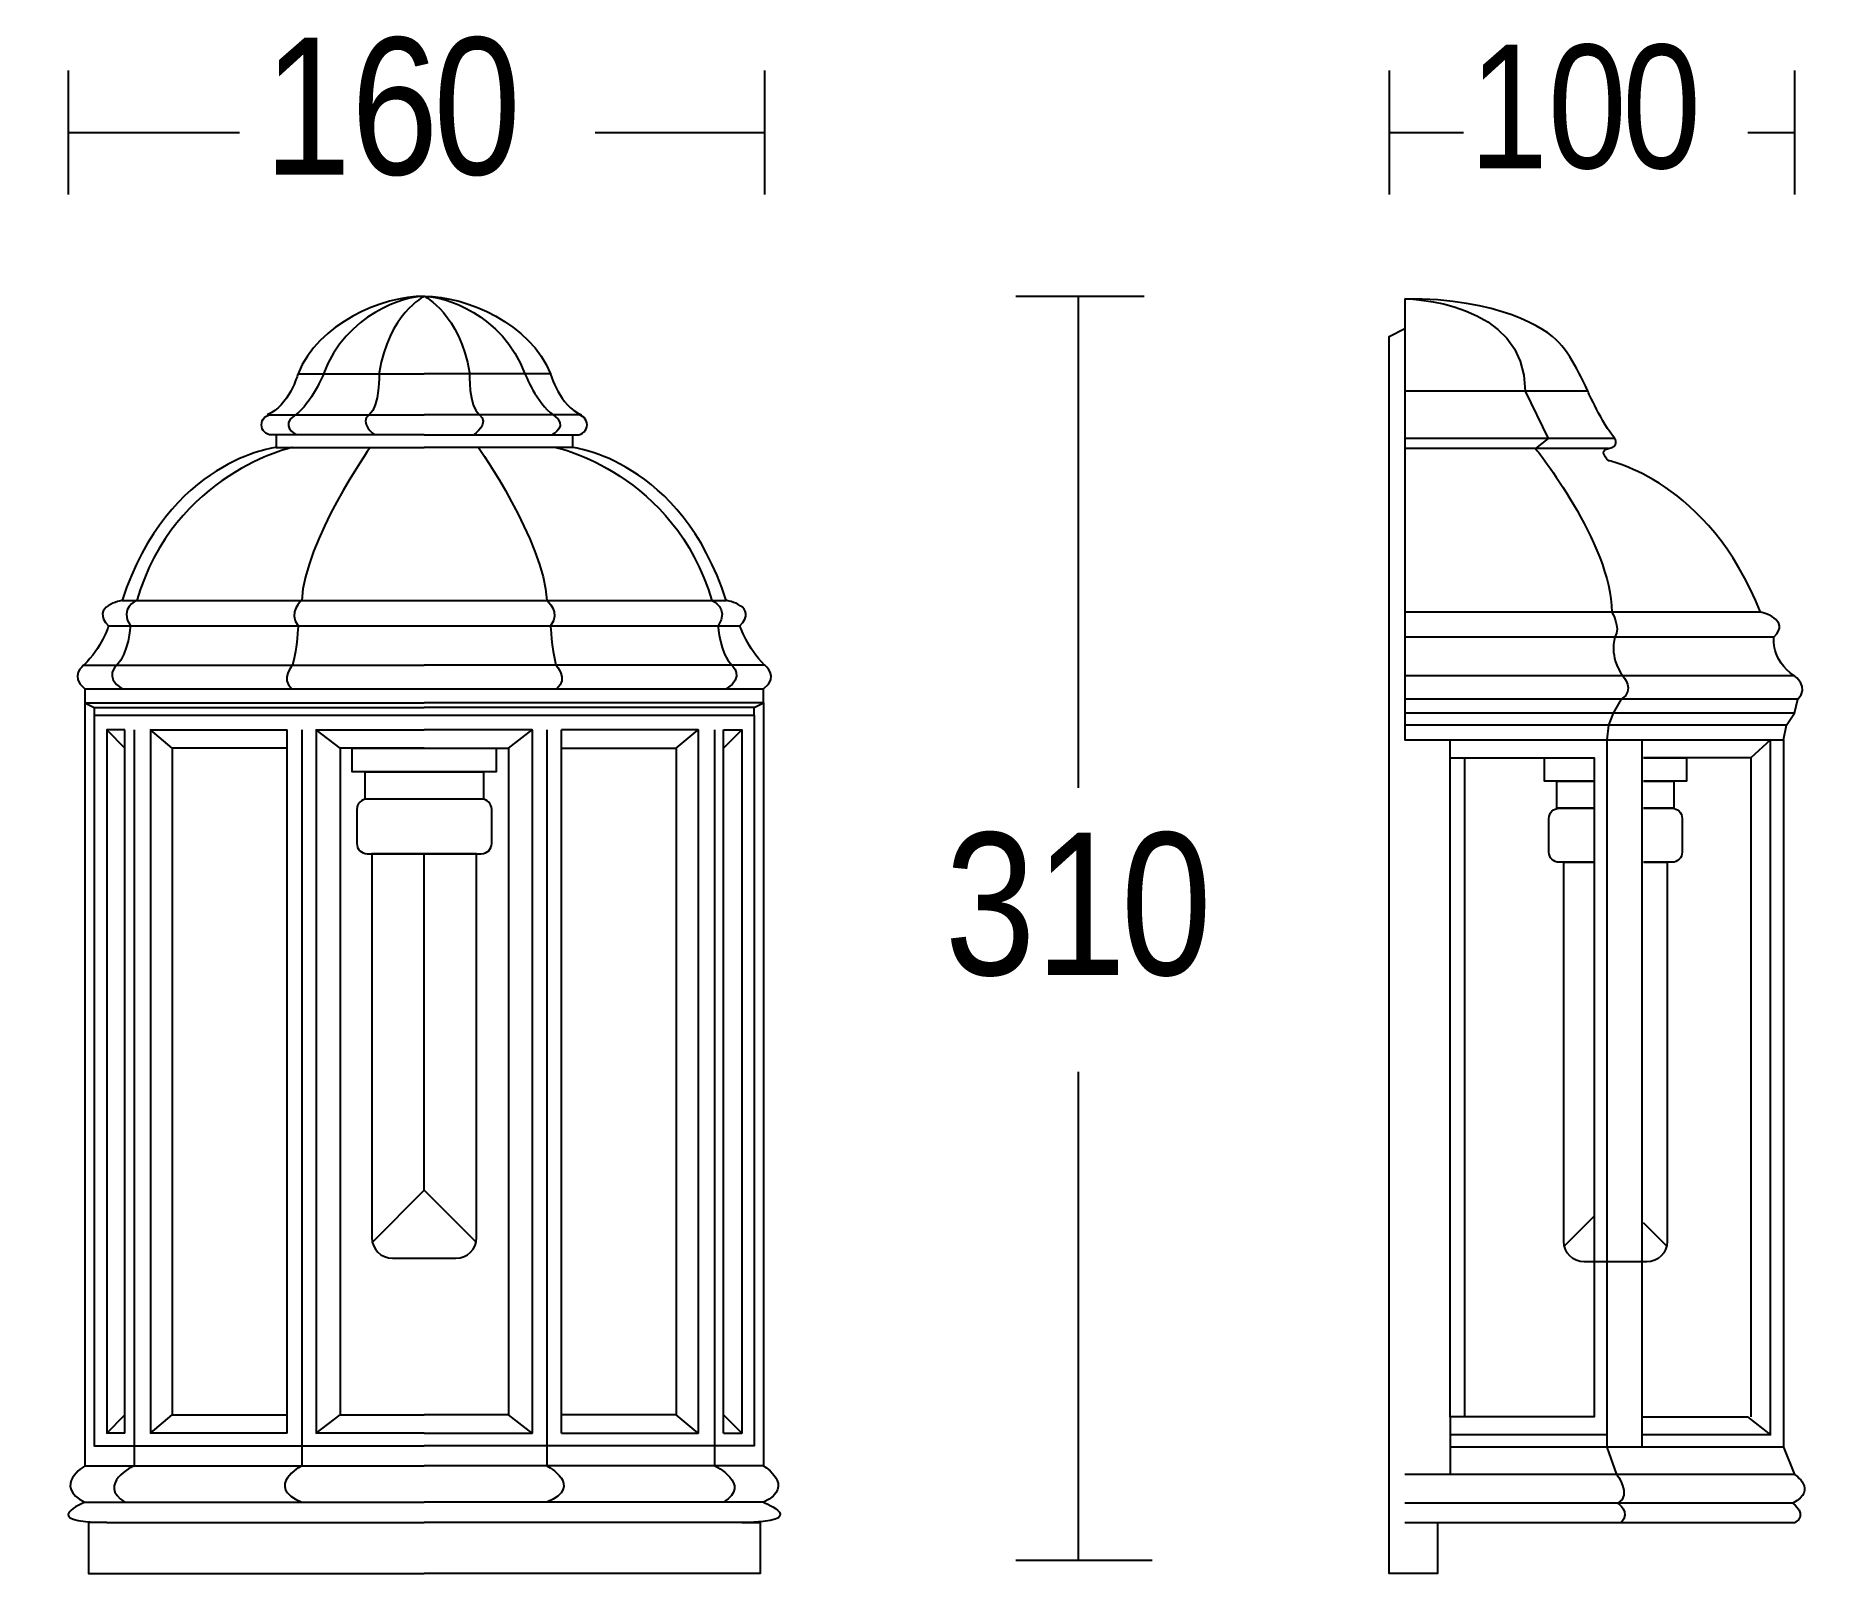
# Model space of a CAD drawing. Extents: x -4 to 237, y 0 to 208.
import ezdxf

# ---------------------------------------------------------------- set-up
doc = ezdxf.new("R2010")
doc.units = 0
doc.layers.add('LIVELLO_1', color=160, linetype='Continuous')
doc.styles.add('STD', font='txt')

# ---------------------------------------------------------------- blocks, each defined once
blk = doc.blocks.new('AI9-BLK1')
at = {"layer": 'LIVELLO_1', "color": 7}
for p, q in [((-117.22, 98.09), (-117.22, 81.31)), ((-23.21, 98.09), (-23.21, 81.31)), ((61.12, 98.09), (61.12, 81.31)), ((115.85, 98.09), (115.85, 81.31)), ((-94.1, 89.65), (-117.22, 89.65)), ((-23.21, 89.65), (-46.08, 89.65)), ((71.16, 89.65), (61.12, 89.65)), ((115.85, 89.65), (109.56, 89.65)), ((10.72, 67.58), (28.05, 67.58)), ((19.15, 67.58), (19.15, 1.2)), ((87.95, 54.75), (63.26, 54.75)), ((91.6, 48.39), (63.26, 48.39)), ((90.74, 47.04), (63.26, 47.04)), ((111.24, 24.94), (63.26, 24.94)), ((113.06, 21.54), (63.26, 21.54)), ((115.85, 16.31), (63.26, 16.31)), ((-114.98, 12.69), (-69.15, 12.69)), ((-113.7, 12.05), (-69.15, 12.05)), ((-23.33, 12.69), (-69.15, 12.69)), ((-24.6, 12.05), (-69.15, 12.05)), ((116.28, 13.15), (63.26, 13.15)), ((115.85, 11.3), (63.26, 11.3)), ((114.78, 9.66), (63.26, 9.66)), ((-112.03, 9.03), (-112.03, -85.95)), ((-109.56, -85.95), (-109.56, 9.03)), ((-108.34, 9.03), (-108.34, -90.37)), ((-106.13, 9.03), (-106.13, -85.95)), ((-87.67, -85.95), (-87.67, 9.03)), ((-83.73, 9.03), (-83.73, -85.95)), ((-54.57, 9.03), (-54.57, -85.95)), ((-50.63, -85.95), (-50.63, 9.03)), ((-32.19, 9.03), (-32.19, -85.95)), ((-29.97, 9.03), (-29.97, -90.37)), ((-28.74, -85.95), (-28.74, 9.03)), ((-26.28, 9.03), (-26.28, -85.95)), ((69.38, 5.25), (69.38, 7.68)), ((95.25, 7.68), (95.25, -87.87)), ((-103.17, 6.56), (-103.17, -83.48)), ((-80.53, 6.56), (-80.53, -83.48)), ((-57.78, 6.56), (-57.78, -83.48)), ((-35.14, 6.56), (-35.14, -83.48)), ((71.31, 5.25), (71.31, -83.74)), ((109.95, 5.25), (109.95, -83.74)), ((19.15, -37.17), (19.15, -103.09)), ((84.82, -60.64), (88.81, -56.65)), ((98.55, -60.64), (95.46, -57.55)), ((69.38, -83.74), (69.38, -91.52)), ((90.52, -86.17), (69.38, -86.17)), ((112.63, -86.17), (95.25, -86.17)), ((114.35, -87.87), (69.38, -87.87)), ((115.85, -91.52), (63.26, -91.52)), ((-114.98, -95.29), (-69.15, -95.29)), ((-23.33, -95.29), (-69.15, -95.29)), ((115.64, -95.41), (63.26, -95.41)), ((-112.03, -98), (-69.15, -98)), ((-26.28, -98), (-69.15, -98)), ((10.72, -103.09), (29.13, -103.09))]:
    blk.add_line(p, q, dxfattribs=at)
for points in [[(67.67, -98.08), (67.67, -104.89), (61.12, -104.89), (61.12, 62.15), (63.26, 63.22)], [(-86.19, 57.12), (-82.75, 57.12), (-75.25, 57.12), (-69.15, 57.12)], [(-52.11, 57.12), (-55.56, 57.12), (-63.06, 57.12), (-69.15, 57.12)], [(-89.14, 48.85), (-89.14, 47.16), (-69.15, 47.16)], [(-49.16, 48.85), (-49.16, 47.16), (-69.15, 47.16)], [(-109.94, 26.5), (-85.7, 26.5), (-69.15, 26.5), (-52.6, 26.5), (-28.37, 26.5)], [(-111.78, 23.05), (-86.19, 23.05), (-69.15, 23.05), (-52.11, 23.05), (-26.53, 23.05)], [(-115.1, 17.76), (-86.93, 17.76), (-69.15, 17.76)], [(-23.21, 17.76), (-51.37, 17.76), (-69.15, 17.76)], [(-114.98, 14.56), (-114.98, 12.69), (-113.7, 12.05), (-113.7, 11.03), (-69.15, 11.03), (-24.6, 11.03), (-24.6, 12.05), (-23.33, 12.69), (-23.33, 14.56)], [(-114.98, 12.69), (-114.98, -90.37), (-69.15, -90.37)], [(-23.33, 12.69), (-23.33, -90.37), (-69.15, -90.37)], [(-113.7, 11.03), (-113.7, -87.66), (-69.15, -87.66)], [(-24.6, 11.03), (-24.6, -87.66), (-69.15, -87.66)], [(-109.56, 9.03), (-112.03, 9.03), (-109.56, 6.56)], [(-87.67, 6.56), (-103.17, 6.56), (-106.13, 9.03), (-87.67, 9.03)], [(-69.15, 6.56), (-80.53, 6.56), (-83.73, 9.03), (-69.15, 9.03)], [(-69.15, 6.56), (-57.78, 6.56), (-54.57, 9.03), (-69.15, 9.03)], [(-50.63, 6.56), (-35.14, 6.56), (-32.19, 9.03), (-50.63, 9.03)], [(-28.74, 9.03), (-26.28, 9.03), (-28.74, 6.56)], [(95.25, -83.74), (109.52, -83.74), (112.63, -86.17), (112.63, 7.68), (109.95, 5.25), (95.46, 5.25)], [(88.62, 2.09), (82.08, 2.09), (82.08, 5.25), (88.81, 5.25)], [(95.46, 5.25), (101.29, 5.25), (101.29, 2.09), (95.46, 2.09)], [(88.62, -1.56), (83.78, -1.56), (83.78, 2.09), (88.8, 2.09)], [(95.46, 2.09), (99.58, 2.09), (99.58, -1.56), (95.46, -1.56)], [(-76.1, -60.11), (-69.15, -53.16), (-69.15, -7.71)], [(-62.2, -60.11), (-69.15, -53.16), (-69.15, -7.71)], [(-109.56, -85.95), (-112.03, -85.95), (-109.56, -83.48)], [(-87.67, -85.95), (-106.13, -85.95), (-103.17, -83.48), (-87.67, -83.48)], [(-69.15, -85.95), (-83.73, -85.95), (-80.53, -83.48), (-69.15, -83.48)], [(-69.15, -85.95), (-54.57, -85.95), (-57.78, -83.48), (-69.15, -83.48)], [(-50.63, -85.95), (-32.19, -85.95), (-35.14, -83.48), (-50.63, -83.48)], [(-28.74, -85.95), (-26.28, -85.95), (-28.74, -83.48)]]:
    blk.add_lwpolyline(points, dxfattribs=at)
for points in [[(-78.87, 6.56), (-59.44, 6.56), (-59.44, 3.37), (-78.87, 3.37)], [(69.38, 5.25), (88.81, 5.25), (88.81, -83.74), (69.38, -83.74)], [(-77.15, 3.37), (-61.16, 3.37), (-61.16, -0.32), (-77.15, -0.32)]]:
    blk.add_lwpolyline(points, close=True, dxfattribs=at)
for points, knots in [([(-69.15, 67.58), (-74.88, 67.58), (-83.49, 63.89), (-86.19, 57.12), (-86.19, 57.12), (-87.43, 52.69), (-90.37, 51.59)], [0, 0, 0, 0, 1, 1, 1, 2, 2, 2, 2]), ([(-69.15, 67.58), (-71.8, 67.58), (-79.67, 65.24), (-82.75, 57.12), (-82.75, 57.12), (-84.35, 53.07), (-86.56, 51.59), (-88.78, 50.11), (-86.44, 48.88), (-86.44, 48.88)], [0, 0, 0, 0, 1, 1, 1, 2, 2, 2, 3, 3, 3, 3]), ([(-69.15, 67.58), (-69.15, 67.58), (-74.01, 65.12), (-75.25, 57.25), (-75.25, 57.25), (-75.12, 52.69), (-76.59, 51.59), (-78.07, 50.48), (-75.86, 48.88), (-75.86, 48.88)], [0, 0, 0, 0, 1, 1, 1, 2, 2, 2, 3, 3, 3, 3]), ([(-69.15, 67.58), (-69.15, 67.58), (-64.29, 65.12), (-63.06, 57.25), (-63.06, 57.25), (-63.18, 52.69), (-61.71, 51.59), (-60.23, 50.48), (-62.45, 48.88), (-62.45, 48.88)], [0, 0, 0, 0, 1, 1, 1, 2, 2, 2, 3, 3, 3, 3]), ([(-69.15, 67.58), (-63.43, 67.58), (-54.82, 63.89), (-52.11, 57.12), (-52.11, 57.12), (-50.89, 52.69), (-47.93, 51.59)], [0, 0, 0, 0, 1, 1, 1, 2, 2, 2, 2]), ([(-69.15, 67.58), (-66.51, 67.58), (-58.63, 65.24), (-55.56, 57.12), (-55.56, 57.12), (-53.96, 53.07), (-51.75, 51.59), (-49.53, 50.11), (-51.87, 48.88), (-51.87, 48.88)], [0, 0, 0, 0, 1, 1, 1, 2, 2, 2, 3, 3, 3, 3]), ([(63.26, 67.25), (63.26, 67.25), (79.68, 67.08), (79.47, 54.75), (79.47, 54.75), (82.58, 48.39), (82.58, 48.39), (82.58, 48.39), (80.87, 47.04), (80.87, 47.04), (80.87, 47.04), (91.17, 34.2), (91.17, 24.94), (91.17, 24.94), (92.45, 22.88), (91.6, 21.54), (91.6, 21.54), (90.74, 18.87), (92.67, 16.31), (92.67, 16.31), (94.39, 14.37), (92.45, 13.15), (92.45, 13.15), (91.38, 11.3), (91.38, 11.3), (91.38, 11.3), (90.74, 9.66), (90.74, 9.66), (90.74, 9.66), (90.52, 7.68), (90.52, 7.68)], [0, 0, 0, 0, 1, 1, 1, 2, 2, 2, 3, 3, 3, 4, 4, 4, 5, 5, 5, 6, 6, 6, 7, 7, 7, 8, 8, 8, 9, 9, 9, 10, 10, 10, 10]), ([(63.26, 67.25), (75.92, 67.25), (82.17, 63.37), (84.1, 61.31), (86.02, 59.24), (87.95, 54.75), (87.95, 54.75), (87.95, 54.75), (89.88, 50.4), (91.6, 48.39), (91.6, 48.39), (92.24, 47.27), (90.74, 47.04), (89.24, 46.81), (90.74, 45.37), (90.74, 45.37), (90.74, 45.37), (104.26, 42.67), (111.24, 24.94), (111.24, 24.94), (115.53, 23.96), (113.06, 21.54), (113.06, 21.54), (112.63, 18.44), (115.85, 16.31), (115.85, 16.31), (118, 14.8), (116.28, 13.15), (116.28, 13.15), (115.85, 11.3), (115.85, 11.3), (115.85, 11.3), (114.78, 9.66), (114.78, 9.66), (114.78, 9.66), (114.35, 7.68), (114.35, 7.68), (114.35, 7.68), (63.26, 7.68), (63.26, 7.68), (63.26, 7.68), (63.26, 67.25), (63.26, 67.25)], [0, 0, 0, 0, 1, 1, 1, 2, 2, 2, 3, 3, 3, 4, 4, 4, 5, 5, 5, 6, 6, 6, 7, 7, 7, 8, 8, 8, 9, 9, 9, 10, 10, 10, 11, 11, 11, 12, 12, 12, 13, 13, 13, 14, 14, 14, 14]), ([(-69.15, 48.85), (-69.15, 48.85), (-89.76, 48.85), (-89.76, 48.85), (-90.51, 48.85), (-91.13, 49.47), (-91.13, 50.22), (-91.13, 50.98), (-90.51, 51.59), (-89.76, 51.59), (-89.76, 51.59), (-69.15, 51.59), (-69.15, 51.59)], [0, 0, 0, 0, 1, 1, 1, 2, 2, 2, 3, 3, 3, 4, 4, 4, 4]), ([(-69.15, 48.85), (-69.15, 48.85), (-48.54, 48.85), (-48.54, 48.85), (-47.79, 48.85), (-47.18, 49.47), (-47.18, 50.22), (-47.18, 50.98), (-47.79, 51.59), (-48.54, 51.59), (-48.54, 51.59), (-69.15, 51.59), (-69.15, 51.59)], [0, 0, 0, 0, 1, 1, 1, 2, 2, 2, 3, 3, 3, 4, 4, 4, 4]), ([(-89.14, 47.16), (-89.14, 47.16), (-103.78, 45.56), (-109.94, 26.5), (-109.94, 26.5), (-114.36, 25.76), (-111.78, 23.05), (-111.78, 23.05), (-112.76, 20.1), (-115.1, 17.76), (-115.1, 17.76), (-117.19, 16.28), (-114.98, 14.56), (-114.98, 14.56), (-87.55, 14.56), (-87.55, 14.56), (-87.55, 14.56), (-69.15, 14.56), (-69.15, 14.56), (-69.15, 14.56), (-50.76, 14.56), (-50.76, 14.56), (-50.76, 14.56), (-23.33, 14.56), (-23.33, 14.56), (-21.11, 16.28), (-23.21, 17.76), (-23.21, 17.76), (-25.54, 20.1), (-26.53, 23.05), (-26.53, 23.05), (-23.94, 25.76), (-28.37, 26.5), (-28.37, 26.5), (-34.52, 45.56), (-49.16, 47.16), (-49.16, 47.16)], [0, 0, 0, 0, 1, 1, 1, 2, 2, 2, 3, 3, 3, 4, 4, 4, 5, 5, 5, 6, 6, 6, 7, 7, 7, 8, 8, 8, 9, 9, 9, 10, 10, 10, 11, 11, 11, 12, 12, 12, 12]), ([(-86.93, 47.16), (-86.93, 47.16), (-102.92, 43.72), (-107.97, 26.5), (-107.97, 26.5), (-110.43, 25.51), (-108.83, 23.05), (-108.83, 23.05), (-109.08, 19.36), (-110.67, 17.76), (-110.67, 17.76), (-112.52, 16.16), (-109.94, 14.56)], [0, 0, 0, 0, 1, 1, 1, 2, 2, 2, 3, 3, 3, 4, 4, 4, 4]), ([(-76.47, 47.16), (-76.47, 47.16), (-85.33, 34.49), (-85.7, 26.5), (-85.7, 26.5), (-87.67, 24.9), (-86.19, 23.05), (-86.19, 23.05), (-86.31, 20.22), (-86.93, 17.76), (-86.93, 17.76), (-88.65, 15.91), (-87.05, 14.56)], [0, 0, 0, 0, 1, 1, 1, 2, 2, 2, 3, 3, 3, 4, 4, 4, 4]), ([(-61.83, 47.16), (-61.83, 47.16), (-52.98, 34.49), (-52.6, 26.5), (-52.6, 26.5), (-50.63, 24.9), (-52.11, 23.05), (-52.11, 23.05), (-51.99, 20.22), (-51.37, 17.76), (-51.37, 17.76), (-49.66, 15.91), (-51.25, 14.56)], [0, 0, 0, 0, 1, 1, 1, 2, 2, 2, 3, 3, 3, 4, 4, 4, 4]), ([(-51.37, 47.16), (-51.37, 47.16), (-35.38, 43.72), (-30.34, 26.5), (-30.34, 26.5), (-27.88, 25.51), (-29.48, 23.05), (-29.48, 23.05), (-29.24, 19.36), (-27.63, 17.76), (-27.63, 17.76), (-25.79, 16.16), (-28.37, 14.56)], [0, 0, 0, 0, 1, 1, 1, 2, 2, 2, 3, 3, 3, 4, 4, 4, 4]), ([(-85.7, 9.03), (-85.7, 9.03), (-85.7, -90.37), (-85.7, -90.37), (-85.7, -90.37), (-90.87, -93.08), (-85.7, -95.29)], [0, 0, 0, 0, 1, 1, 1, 2, 2, 2, 2]), ([(-52.6, 9.03), (-52.6, 9.03), (-52.6, -90.37), (-52.6, -90.37), (-52.6, -90.37), (-47.44, -93.08), (-52.6, -95.29)], [0, 0, 0, 0, 1, 1, 1, 2, 2, 2, 2]), ([(114.35, 7.68), (114.35, 7.68), (114.35, -87.87), (114.35, -87.87), (114.35, -87.87), (115.85, -91.52), (115.85, -91.52), (115.85, -91.52), (119.07, -93.61), (115.64, -95.41), (115.64, -95.41), (117.78, -97.03), (115.85, -98.08), (115.85, -98.08), (63.26, -98.08), (63.26, -98.08)], [0, 0, 0, 0, 1, 1, 1, 2, 2, 2, 3, 3, 3, 4, 4, 4, 5, 5, 5, 5]), ([(90.52, 7.68), (90.52, 7.68), (90.52, -87.87), (90.52, -87.87), (90.52, -87.87), (91.81, -91.52), (91.81, -91.52), (91.81, -91.52), (93.96, -94.25), (92.02, -95.41), (92.02, -95.41), (93.74, -96.6), (92.45, -98.08)], [0, 0, 0, 0, 1, 1, 1, 2, 2, 2, 3, 3, 3, 4, 4, 4, 4]), ([(-76.87, -0.32), (-76.87, -0.32), (-61.45, -0.32), (-61.45, -0.32), (-60.67, -0.32), (-60.05, -0.95), (-60.05, -1.72), (-60.05, -1.72), (-60.05, -6.31), (-60.05, -6.31), (-60.05, -7.08), (-60.67, -7.71), (-61.45, -7.71), (-61.45, -7.71), (-76.87, -7.71), (-76.87, -7.71), (-77.63, -7.71), (-78.26, -7.08), (-78.26, -6.31), (-78.26, -6.31), (-78.26, -1.72), (-78.26, -1.72), (-78.26, -0.95), (-77.63, -0.32), (-76.87, -0.32)], [0, 0, 0, 0, 1, 1, 1, 2, 2, 2, 3, 3, 3, 4, 4, 4, 5, 5, 5, 6, 6, 6, 7, 7, 7, 8, 8, 8, 8]), ([(88.84, -8.85), (88.84, -8.85), (84.07, -8.85), (84.07, -8.85), (83.3, -8.85), (82.69, -8.24), (82.69, -7.48), (82.69, -7.48), (82.69, -2.94), (82.69, -2.94), (82.69, -2.18), (83.3, -1.56), (84.07, -1.56), (84.07, -1.56), (88.8, -1.56), (88.8, -1.56)], [0, 0, 0, 0, 1, 1, 1, 2, 2, 2, 3, 3, 3, 4, 4, 4, 5, 5, 5, 5]), ([(95.46, -1.56), (95.46, -1.56), (99.31, -1.56), (99.31, -1.56), (100.07, -1.56), (100.68, -2.18), (100.68, -2.94), (100.68, -2.94), (100.68, -7.48), (100.68, -7.48), (100.68, -8.24), (100.07, -8.85), (99.31, -8.85), (99.31, -8.85), (95.46, -8.85), (95.46, -8.85)], [0, 0, 0, 0, 1, 1, 1, 2, 2, 2, 3, 3, 3, 4, 4, 4, 5, 5, 5, 5]), ([(-62.08, -7.71), (-62.08, -7.71), (-62.08, -59.54), (-62.08, -59.54), (-62.08, -61.08), (-63.33, -62.33), (-64.87, -62.33), (-64.87, -62.33), (-73.43, -62.33), (-73.43, -62.33), (-74.98, -62.33), (-76.23, -61.08), (-76.23, -59.54), (-76.23, -59.54), (-76.23, -7.71), (-76.23, -7.71), (-76.23, -7.71), (-62.08, -7.71), (-62.08, -7.71)], [0, 0, 0, 0, 1, 1, 1, 2, 2, 2, 3, 3, 3, 4, 4, 4, 5, 5, 5, 6, 6, 6, 6]), ([(95.49, -8.85), (95.49, -8.85), (98.67, -8.85), (98.67, -8.85), (98.67, -8.85), (98.67, -60.07), (98.67, -60.07), (98.67, -61.59), (97.44, -62.83), (95.92, -62.83), (95.92, -62.83), (87.45, -62.83), (87.45, -62.83), (85.93, -62.83), (84.7, -61.59), (84.7, -60.07), (84.7, -60.07), (84.7, -8.85), (84.7, -8.85), (84.7, -8.85), (88.8, -8.85), (88.8, -8.85)], [0, 0, 0, 0, 1, 1, 1, 2, 2, 2, 3, 3, 3, 4, 4, 4, 5, 5, 5, 6, 6, 6, 7, 7, 7, 7]), ([(-114.98, -90.37), (-114.98, -90.37), (-119.41, -93.08), (-114.98, -95.29), (-114.98, -95.29), (-121.62, -98), (-112.03, -98), (-112.03, -98), (-114.49, -98), (-114.49, -98), (-114.49, -98), (-114.49, -104.89), (-114.49, -104.89), (-114.49, -104.89), (-69.15, -104.89), (-69.15, -104.89)], [0, 0, 0, 0, 1, 1, 1, 2, 2, 2, 3, 3, 3, 4, 4, 4, 5, 5, 5, 5]), ([(-23.33, -90.37), (-23.33, -90.37), (-18.9, -93.08), (-23.33, -95.29), (-23.33, -95.29), (-16.68, -98), (-26.28, -98), (-26.28, -98), (-23.82, -98), (-23.82, -98), (-23.82, -98), (-23.82, -104.89), (-23.82, -104.89), (-23.82, -104.89), (-69.15, -104.89), (-69.15, -104.89)], [0, 0, 0, 0, 1, 1, 1, 2, 2, 2, 3, 3, 3, 4, 4, 4, 5, 5, 5, 5])]:
    blk.add_open_spline(points, degree=3, knots=knots, dxfattribs=at)
for points in [[(-108.34, -90.37), (-108.34, -90.37), (-113.5, -92.83), (-109.56, -95.29)], [(-29.97, -90.37), (-29.97, -90.37), (-24.8, -92.83), (-28.74, -95.29)]]:
    blk.add_open_spline(points, degree=3, dxfattribs=at)
at = {"layer": 'LIVELLO_1', "color": 7, "attachment_point": 1, "style": 'STD'}
for s, insert, char_height in [('\\fArial Narrow|b0|i0;\\H18.4824;\\C7;16', (-90.8, 102.5), 18.4824), ('\\fArial Narrow|b0|i0;\\H18.4824;\\C7;0', (-67.9, 102.5), 18.4824), ('\\fArial Narrow|b0|i0;\\H16.6642;\\C7;10', (71.95, 101.54), 16.6642), ('\\fArial Narrow|b0|i0;\\H16.6642;\\C7;0', (92.6, 101.54), 16.6642), ('\\fArial Narrow|b0|i0;\\H19.2063;\\C7;31', (1.13, -4.87), 19.2063), ('\\fArial Narrow|b0|i0;\\H19.2063;\\C7;0', (24.92, -4.87), 19.2063)]:
    blk.add_mtext(s, dxfattribs=dict(at, insert=insert, char_height=char_height))

msp = doc.modelspace()

# ---------------------------------------------------------------- block references
at = {"layer": 'LIVELLO_1', "color": 7}
msp.add_blockref('AI9-BLK1', (117.664136, 105.332761), dxfattribs=at)

doc.saveas('drawing.dxf')
